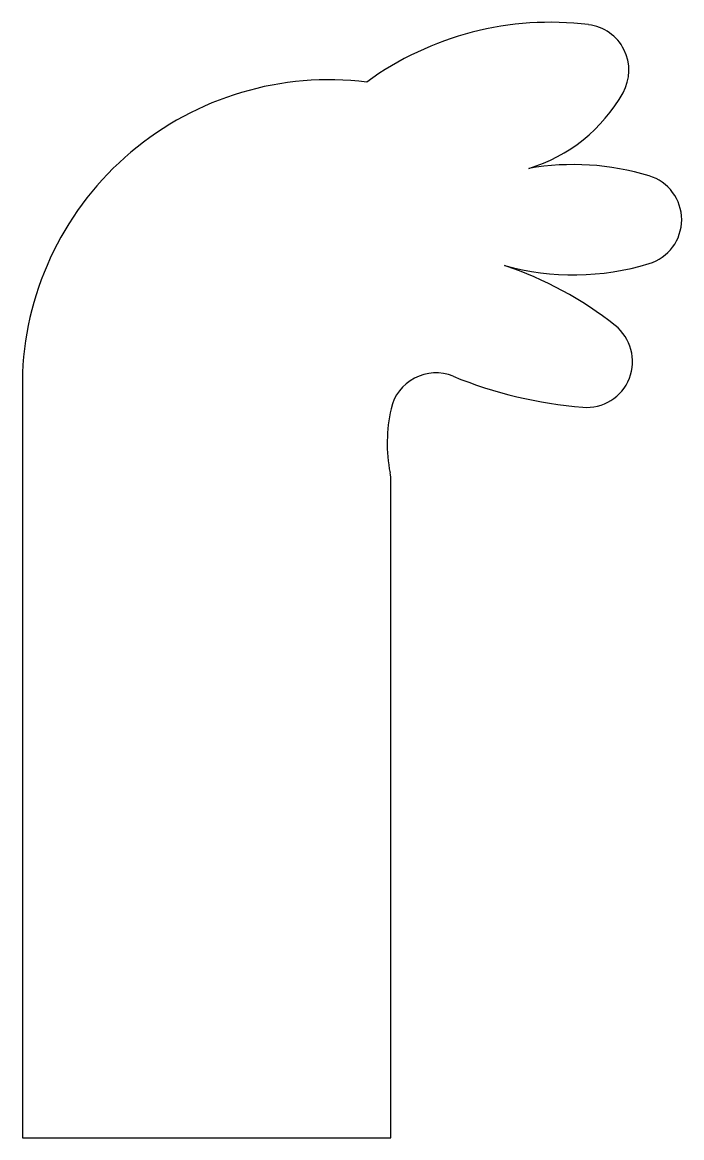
# Model space of a CAD drawing. Header units: millimetres. Extents: x 1.7 to 16.1, y -46.1 to -21.8.
import ezdxf

# ---------------------------------------------------------------- set-up
doc = ezdxf.new("R2010")
doc.units = ezdxf.units.MM
doc.layers.add('Corte exterior', color=1, linetype='Continuous', true_color=0xff0000)

msp = doc.modelspace()

# ---------------------------------------------------------------- linework, layer by layer
at = {"layer": 'Corte exterior'}
for p, q in [((1.715, -29.435), (1.715, -46.102)), ((9.741, -46.102), (9.741, -31.803)), ((1.715, -46.102), (9.741, -46.102))]:
    msp.add_line(p, q, dxfattribs=at)
for centre, radius, start, end in [((13.215, -28.602), 6.801, 82.9693, 126.0274), ((13.925, -22.845), 1, 330.6472, 82.9693), ((8.395, -29.739), 6.687, 82.9612, 177.3987), ((11.715, -21.602), 3.536, 286.9275, 330.6472), ((13.715, -30.602), 5.701, 73.1898, 99.8025), ((15.074, -26.102), 1, 286.8102, 73.1898), ((13.715, -21.602), 5.701, 254.7449, 286.8102), ((9.715, -34.602), 7.906, 51.5956, 71.5651), ((14.004, -29.19), 1, 265.2733, 51.5956), ((10.72, -30.439), 1, 67.8988, 167.3948), ((14.715, -20.602), 9.618, 247.8988, 265.2733), ((13.088, -30.969), 3.427, 167.3948, 190.8662), ((8.741, -31.803), 1, 0, 10.8662)]:
    msp.add_arc(centre, radius, start, end, dxfattribs=at)

doc.saveas('drawing.dxf')
